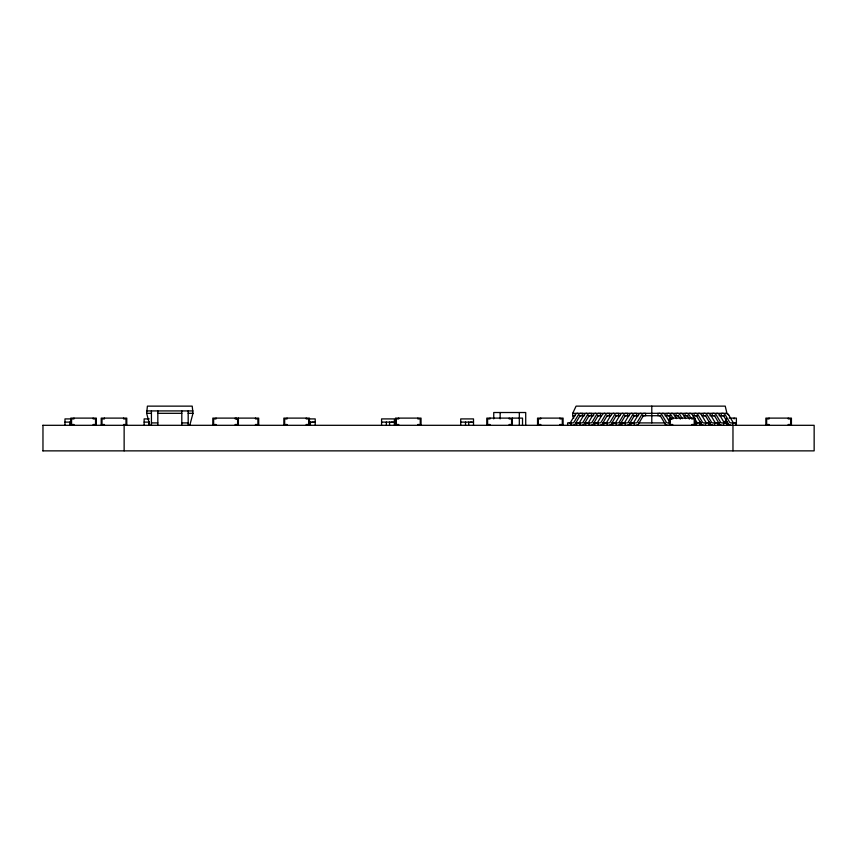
<?xml version="1.0" encoding="UTF-8"?>
<svg xmlns="http://www.w3.org/2000/svg" width="857" height="857" viewBox="0 0 857 857"><rect width="100%" height="100%" fill="white"/><g stroke="black" fill="none" stroke-linecap="round" stroke-linejoin="round"><path stroke-width="1.29" d="M149.836 425.308L146.643 413.32L147.404 406.132L192.214 406.132L192.986 413.32L189.783 425.308M726.372 418.109L725.097 422.897A2.721 1.918 -90 0 1 723.854 422.072L719.719 415.088A5.806 4.114 90 0 0 717.063 413.331L716.795 413.32M572.701 413.32L576.086 406.132L725.236 406.132L726.94 413.32L572.701 413.32L572.701 415.72L573.826 418.109M577.757 413.32L577.479 413.331A5.806 4.114 -90 0 0 574.833 415.088L570.698 422.072A2.721 1.918 -90 0 1 569.444 422.897L569.273 422.908M581.142 413.32L580.875 413.331A5.806 4.114 90 0 0 578.218 415.088L574.083 422.072A2.721 1.918 90 0 1 572.84 422.897L567.613 422.908L567.613 425.308M586.788 413.32L586.52 413.331A5.806 4.114 -90 0 0 583.863 415.088L579.728 422.072A2.721 1.918 -90 0 1 578.486 422.897L578.314 422.908M590.184 413.32L589.916 413.331A5.806 4.114 90 0 0 587.259 415.088L583.124 422.072A2.721 1.918 90 0 1 581.882 422.897L576.086 422.908M595.829 413.32L595.561 413.331A5.806 4.114 -90 0 0 592.905 415.088L588.77 422.072A2.721 1.918 -90 0 1 587.527 422.897L587.356 422.908M599.225 413.32L598.957 413.331A5.806 4.114 90 0 0 596.301 415.088L592.166 422.072A2.721 1.918 90 0 1 590.923 422.897L584.056 422.908M604.871 413.32L604.603 413.331A5.806 4.114 -90 0 0 601.946 415.088L597.811 422.072A2.721 1.918 -90 0 1 596.568 422.897L596.397 422.908M608.266 413.32L607.988 413.331A5.806 4.114 90 0 0 605.331 415.088L601.196 422.072A2.721 1.918 90 0 1 599.954 422.897L593.355 422.908M613.912 413.32L613.644 413.331A5.806 4.114 -90 0 0 610.987 415.088L606.852 422.072A2.721 1.918 -90 0 1 605.61 422.897L605.438 422.908M617.297 413.32L617.029 413.331A5.806 4.114 90 0 0 614.373 415.088L610.238 422.072A2.721 1.918 90 0 1 608.995 422.897L602.653 422.908M622.953 413.32L622.685 413.331A5.806 4.114 -90 0 0 620.029 415.088L615.894 422.072A2.721 1.918 -90 0 1 614.651 422.897L614.48 422.908M626.338 413.32L626.071 413.331A5.806 4.114 90 0 0 623.414 415.088L619.279 422.072A2.721 1.918 90 0 1 618.036 422.897L611.952 422.908M631.995 413.32L631.716 413.331A5.806 4.114 -90 0 0 629.07 415.088L624.924 422.072A2.721 1.918 -90 0 1 623.682 422.897L623.51 422.908M635.38 413.32L635.112 413.331A5.806 4.114 90 0 0 632.455 415.088L628.32 422.072A2.721 1.918 90 0 1 627.078 422.897L621.25 422.908M641.025 413.32L640.757 413.331A5.806 4.114 -90 0 0 638.101 415.088L633.966 422.072A2.721 1.918 -90 0 1 632.723 422.897L632.552 422.908M644.421 413.32L644.153 413.331A5.806 4.114 90 0 0 641.497 415.088L637.362 422.072A2.721 1.918 90 0 1 636.119 422.897L629.22 422.908M146.643 410.921L192.986 410.921M146.643 413.32L151.432 413.32M157.827 413.32L181.802 413.32M188.186 413.32L192.986 413.32M572.701 415.72L575.336 415.72M579.289 415.72L584.56 415.72M587.956 415.72L593.794 415.72M597.554 415.72L601.7 415.72M606.97 415.72L610.934 415.72M615.637 415.72L620.157 415.72M624.678 415.72L629.381 415.72M633.344 415.72L638.615 415.72M642.568 415.72L660.833 415.72M664.978 415.72L670.249 415.72M674.202 415.72L678.166 415.72M683.436 415.72L687.957 415.72M692.66 415.72L697.555 415.72M701.894 415.72L706.029 415.72M709.8 415.72L715.07 415.72M719.023 415.72L724.304 415.72M729.189 418.109L736.388 418.109L736.388 425.308M71.377 418.912L64.982 418.912L64.982 425.308M149.247 418.912L144.137 418.912L144.137 425.308M308.82 418.912L315.215 418.912L315.215 425.308M64.982 422.105L71.377 422.105M144.137 422.105L149.397 422.105M308.82 422.105L315.215 422.105M381.579 422.105L394.359 422.105M460.723 422.105L473.503 422.105M312.012 422.265L313.619 422.265M391.167 422.265L392.763 422.265M470.311 422.265L471.907 422.265M151.432 422.908L157.827 422.908M181.802 422.908L188.186 422.908M638.519 422.908L665.15 422.908M669.306 422.908L667.474 422.897A2.721 1.918 -90 0 1 666.232 422.072L662.097 415.088A5.806 4.114 -90 0 0 659.44 413.331L659.172 413.32M701.208 422.908L694.588 422.897M710.549 422.908L703.629 422.897A2.721 1.918 -90 0 1 702.386 422.072L698.251 415.088A5.806 4.114 -90 0 0 695.595 413.331L695.327 413.32M719.901 422.908L712.67 422.897A2.721 1.918 -90 0 1 711.428 422.072L707.293 415.088A5.806 4.114 -90 0 0 704.636 413.331L704.368 413.32M42.85 425.308L814.15 425.308L814.15 450.868L42.85 450.868M725.836 413.32L726.104 413.331A5.806 4.114 90 0 1 728.761 415.088L732.896 422.072A2.721 1.918 -90 0 0 734.138 422.897L734.31 422.908M722.451 413.32L722.719 413.331A5.806 4.114 -90 0 1 725.376 415.088L729.511 422.072A2.721 1.918 -90 0 0 730.753 422.897L735.981 422.908L735.981 425.308M713.41 413.32L713.677 413.331A5.806 4.114 -90 0 1 716.334 415.088L720.469 422.072A2.721 1.918 -90 0 0 721.712 422.897L726.94 422.908L726.94 425.308M707.753 413.32L708.032 413.331A5.806 4.114 90 0 1 710.678 415.088L714.824 422.072A2.721 1.918 -90 0 0 716.066 422.897L716.238 422.908M698.723 413.32L698.991 413.331A5.806 4.114 90 0 1 701.647 415.088L705.782 422.072A2.721 1.918 90 0 0 707.025 422.897L707.196 422.908M689.681 413.32L689.949 413.331A5.806 4.114 90 0 1 692.606 415.088L696.741 422.072A2.721 1.918 90 0 0 697.984 422.897L698.155 422.908M686.286 413.32L686.553 413.331A5.806 4.114 -90 0 1 689.21 415.088L691.31 418.634M680.64 413.32L680.908 413.331A5.806 4.114 90 0 1 683.565 415.088L685.664 418.634M677.255 413.32L677.523 413.331A5.806 4.114 -90 0 1 680.179 415.088L682.279 418.634M671.599 413.32L671.867 413.331A5.806 4.114 90 0 1 674.523 415.088L676.623 418.634M668.214 413.32L668.481 413.331A5.806 4.114 -90 0 1 671.138 415.088L673.238 418.634M662.557 413.32L662.825 413.331A5.806 4.114 90 0 1 665.482 415.088L669.617 422.072M729.853 425.083A5.121 3.621 90 0 1 728.107 423.465L724.272 416.941A3.407 2.41 -90 0 0 722.419 415.72M720.319 424.826A5.121 3.621 90 0 1 719.077 423.465L715.231 416.941A3.407 2.41 -90 0 0 713.378 415.72M711.771 425.083A5.121 3.621 90 0 1 710.035 423.465L706.189 416.941A3.407 2.41 -90 0 0 704.336 415.72M702.237 424.826A5.121 3.621 90 0 1 700.994 423.465L697.148 416.941A3.407 2.41 -90 0 0 695.295 415.72M689.392 419.116L688.107 416.941A3.407 2.41 -90 0 0 686.253 415.72M680.351 419.116L679.076 416.941A3.407 2.41 -90 0 0 677.223 415.72M671.31 419.116L670.035 416.941A3.407 2.41 -90 0 0 668.181 415.72M666.317 424.965A5.121 3.621 90 0 1 664.839 423.465L660.993 416.941A3.407 2.41 -90 0 0 659.14 415.72M791.429 425.308L791.429 418.109L765.858 418.109L765.858 425.308M788.226 418.109L788.226 418.912L790.625 418.912L790.625 424.504L788.226 424.504L788.226 425.308M769.05 418.109L769.05 418.912L766.661 418.912L766.661 424.504L769.05 424.504L769.05 425.308M734.128 418.109L734.128 418.912M732.971 425.308L732.971 450.868M732.585 422.908L732.585 425.308M727.347 421.708L727.347 425.308M725.086 421.151L725.086 423.39M723.544 422.908L723.544 425.308M721.283 413.32L721.283 415.72M717.898 422.908L717.898 425.308M714.502 422.908L714.502 425.308M712.242 413.32L712.242 415.72M711.524 424.504L711.524 425.308M709.264 421.708L709.264 425.308M708.857 422.908L708.857 425.308M705.472 422.908L705.472 425.308M703.211 413.32L703.211 415.72M700.694 422.265L700.694 424.504M699.89 421.708L699.89 425.308M699.815 422.908L699.815 425.308M696.43 422.908L696.43 425.308M695.016 425.308L695.016 418.109L669.456 418.109L669.306 425.308M694.17 413.32L694.17 415.72M691.824 418.109L691.824 418.912L694.224 418.912L694.224 424.504L691.824 424.504L691.824 425.308M685.129 413.32L685.129 415.72M676.087 413.32L676.087 415.72M672.649 418.109L672.649 418.912L670.249 418.912L670.249 424.504L672.649 424.504L672.649 425.308M667.046 413.32L667.046 415.72M658.005 413.32L658.005 415.72M651.791 406.132L651.791 422.908M645.578 413.32L645.578 415.72M636.537 413.32L636.537 415.72M634.276 422.908L634.276 425.308M630.891 422.908L630.891 425.308M627.506 413.32L627.506 415.72M625.246 422.908L625.246 425.308M621.85 422.908L621.85 425.308M620.039 422.908L620.039 425.308M618.465 413.32L618.465 415.72M616.204 422.908L616.204 425.308M612.809 422.908L612.809 425.308M609.423 413.32L609.423 415.72M607.163 422.908L607.163 425.308M603.767 422.908L603.767 425.308M600.382 413.32L600.382 415.72M598.122 422.908L598.122 425.308M594.737 422.908L594.737 425.308M591.341 413.32L591.341 415.72M589.08 422.908L589.08 425.308M585.695 422.908L585.695 425.308M582.299 413.32L582.299 415.72M580.039 422.908L580.039 425.308M576.654 422.908L576.654 425.308M571.008 422.908L571.008 425.308M563.103 425.308L563.103 418.109L537.543 418.109L537.543 425.308M559.91 418.109L559.91 418.912L562.31 418.912L562.31 424.504L559.91 424.504L559.91 425.308M540.735 418.109L540.735 418.912L538.335 418.912L538.335 424.504L540.735 424.504L540.735 425.308M525.716 425.308L525.716 412.517L493.75 412.517L493.75 418.912M522.524 425.308L522.524 418.109L486.808 418.109L486.808 425.308M519.321 412.517L519.321 425.308M512.368 418.109L512.368 425.308M509.176 418.109L509.176 418.912L511.575 418.912L511.575 424.504L509.176 424.504L509.176 425.308M500.145 412.517L500.145 418.912M490 418.109L490 418.912L487.601 418.912L487.601 424.504L490 424.504L490 425.308M473.503 425.308L473.503 418.912L460.723 418.912L460.723 425.308M468.715 422.105L468.715 425.308M465.522 422.105L465.522 425.308M421.044 425.308L421.044 418.109L395.473 418.109L395.473 425.308M417.852 418.109L417.852 418.912L420.251 418.912L420.251 424.504L417.852 424.504L417.852 425.308M398.676 418.109L398.676 418.912L396.277 418.912L396.277 424.504L398.676 424.504L398.676 425.308M394.359 425.308L394.359 418.912L381.579 418.912L381.579 425.308M389.571 422.105L389.571 425.308M386.368 422.105L386.368 425.308M310.416 422.105L310.416 425.308M309.431 425.308L309.431 418.109L283.86 418.109L283.86 425.308M306.228 418.109L306.228 418.912L308.627 418.912L308.627 424.504L306.228 424.504L306.228 425.308M287.052 418.109L287.052 418.912L284.663 418.912L284.663 424.504L287.052 424.504L287.052 425.308M258.696 425.308L258.696 418.109L212.825 418.109L212.825 425.308M255.493 418.109L255.493 418.912L257.893 418.912L257.893 424.504L255.493 424.504L255.493 425.308M238.396 418.109L238.396 425.308M236.318 418.109L236.318 418.912M235.204 418.109L235.204 418.912L237.603 418.912L237.603 424.504L235.204 424.504L235.204 425.308M216.028 418.109L216.028 418.912L213.629 418.912L213.629 424.504L216.028 424.504L216.028 425.308M188.186 410.921L188.186 425.308M181.802 410.921L181.802 425.308M157.827 410.921L157.827 425.308M151.432 410.921L151.432 425.308M148.925 422.105L148.925 425.308M126.782 425.308L126.782 418.109L101.212 418.109L101.212 425.308M124.136 425.308L124.136 450.868M123.579 418.109L123.579 418.912L125.979 418.912L125.979 424.504L123.579 424.504L123.579 425.308M104.404 418.109L104.404 418.912L102.004 418.912L102.004 424.504L104.404 424.504L104.404 425.308M96.338 425.308L96.338 418.109L70.767 418.109L70.767 425.308M93.145 418.109L93.145 418.912L95.534 418.912L95.534 424.504L93.145 424.504L93.145 425.308M73.97 418.109L73.97 418.912L71.57 418.912L71.57 424.504L73.97 424.504L73.97 425.308M69.781 422.105L69.781 425.308M42.968 425.308L42.968 450.868M581.175 415.72A3.407 2.41 90 0 0 579.321 416.941L575.476 423.465A5.121 3.621 -90 0 1 572.701 425.308M608.288 415.72A3.407 2.41 90 0 0 606.435 416.941L602.6 423.465A5.121 3.621 -90 0 1 599.814 425.308M590.216 415.72A3.407 2.41 90 0 0 588.363 416.941L584.517 423.465A5.121 3.621 -90 0 1 581.742 425.308M617.329 415.72A3.407 2.41 90 0 0 615.476 416.941L611.641 423.465A5.121 3.621 -90 0 1 608.856 425.308M626.371 415.72A3.407 2.41 90 0 0 624.517 416.941L620.672 423.465A5.121 3.621 -90 0 1 617.897 425.308M635.412 415.72A3.407 2.41 90 0 0 633.559 416.941L629.713 423.465A5.121 3.621 -90 0 1 626.938 425.308M599.257 415.72A3.407 2.41 90 0 0 597.404 416.941L593.558 423.465A5.121 3.621 -90 0 1 590.773 425.308M644.453 415.72A3.407 2.41 90 0 0 642.6 416.941L638.754 423.465A5.121 3.621 -90 0 1 635.98 425.308M726.404 413.385A5.806 4.114 -90 0 1 728.761 415.088M730.892 425.308A5.121 3.621 -90 0 1 728.107 423.465M721.851 425.308A5.121 3.621 -90 0 1 719.077 423.465M712.81 425.308A5.121 3.621 -90 0 1 710.035 423.465M703.768 425.308A5.121 3.621 -90 0 1 700.994 423.465M694.738 425.308A5.121 3.621 -90 0 1 694.47 425.286M667.614 425.308A5.121 3.621 -90 0 1 664.839 423.465"/></g></svg>
